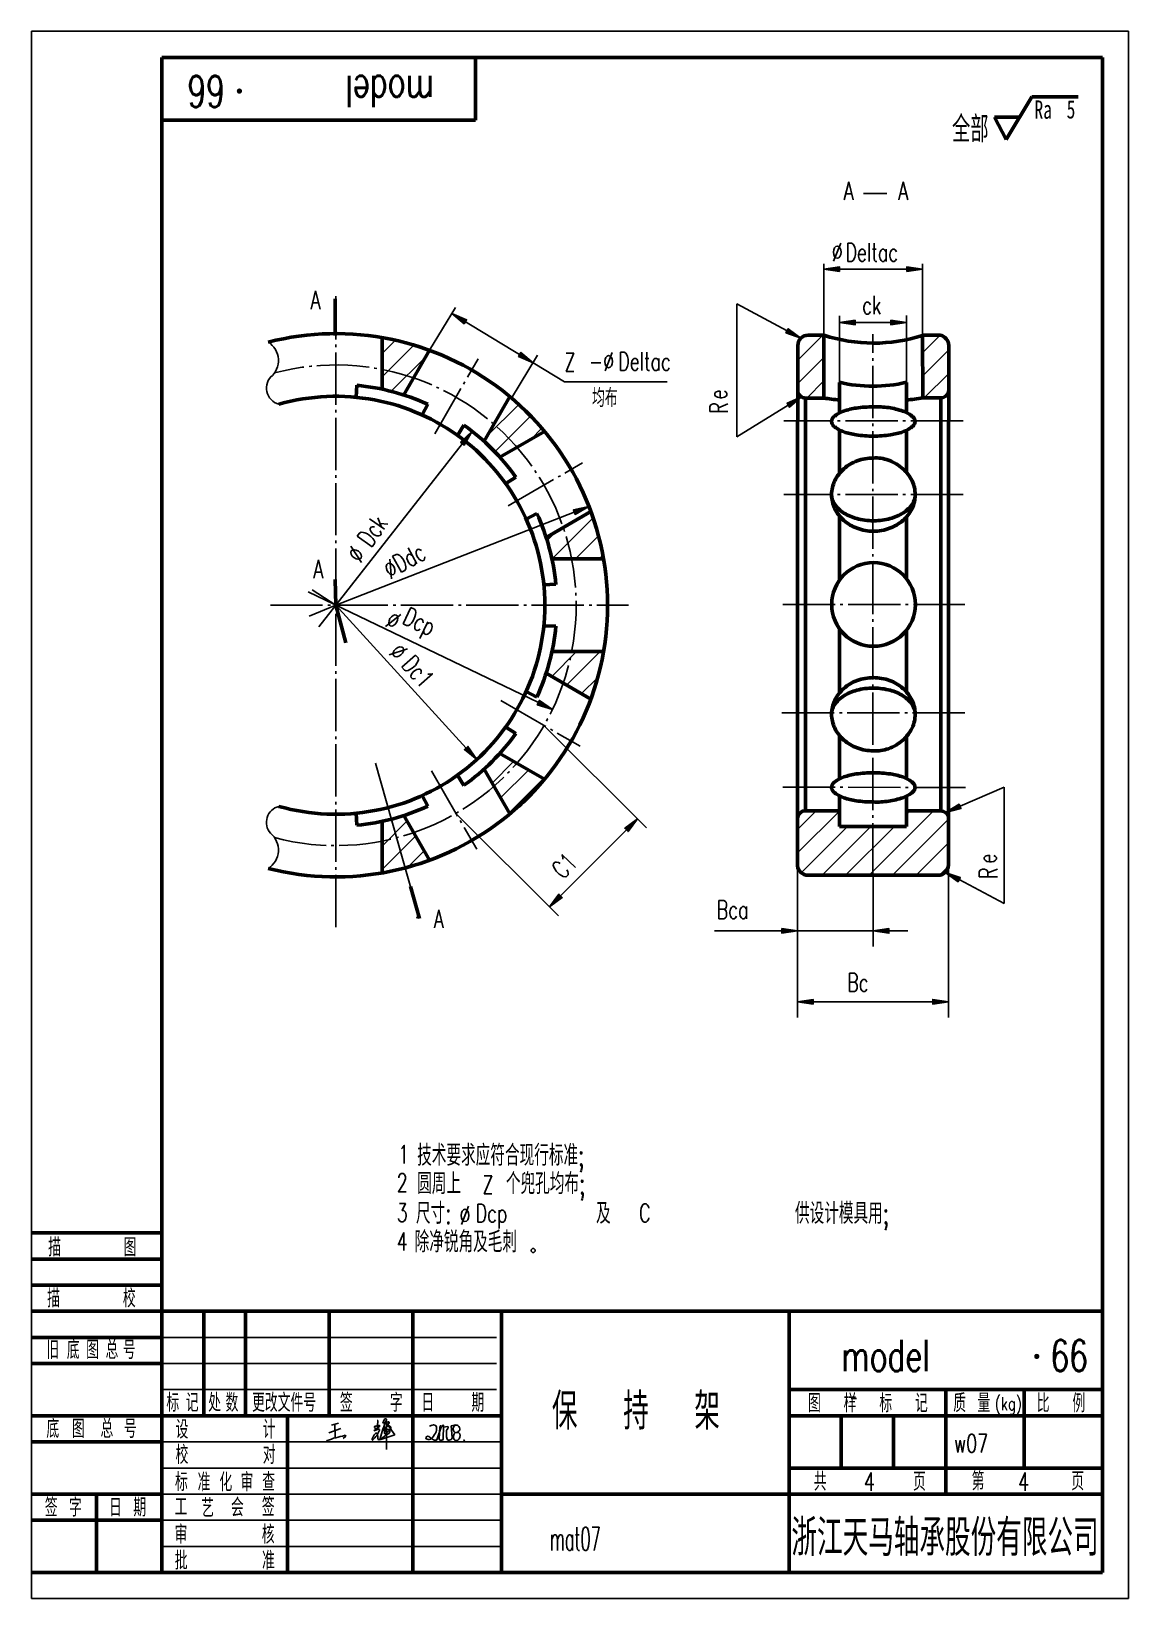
# Model space of a CAD drawing. Header units: millimetres. Extents: x 321 to 531, y 235 to 535.
import ezdxf
from ezdxf.enums import TextEntityAlignment as Align

# ---------------------------------------------------------------- set-up
doc = ezdxf.new("R2010")
doc.units = ezdxf.units.MM
doc.linetypes.add('CENTER', pattern=[12.5, 10, -1, 0.5, -1])
doc.layers.add('1', color=7, linetype='Continuous', lineweight=50)
doc.layers.add('粗实线', color=7, linetype='Continuous', lineweight=50)
for name, color, linetype in [('12', 7, 'Continuous'), ('2', 7, 'Continuous'), ('3', 7, 'CENTER'), ('6', 7, 'Continuous')]:
    doc.layers.add(name, color=color, linetype=linetype)
doc.styles.add('HZ', font='txt.shx', dxfattribs={"width": 0.7, "bigfont": 'HZTXT.shx'})

# ---------------------------------------------------------------- blocks, each defined once
blk = doc.blocks.new('BLK', base_point=(1, 0))
for points in [[(0, 0), (1, 0), (0, 0.15), (0, -0.15), (1, 0)], [(0, 0.07), (0.5, 0), (0, -0.07)]]:
    blk.add_lwpolyline(points)
blk = doc.blocks.new('BC', base_point=(-49.98, 22.18))
at = {"layer": '2', "style": 'HZ', "width": 0.7}
blk.add_text('保  持  架', height=7, dxfattribs=at).set_placement((-48.26, 25.27))

msp = doc.modelspace()

# ---------------------------------------------------------------- hatches: boundary and pattern name
at = {"layer": '12'}
h = msp.add_hatch(dxfattribs=at)
h.set_pattern_fill('ANSI31', color=256, style=0)
h.paths.add_polyline_path([(496.58, 475, 0.362274), (494.94, 476.96), (491.72, 476.96, -0.001028), (491.6, 476.93), (491.62, 464.95), (495.1, 464.95), (495.1, 464.96, 0.414059), (496.6, 466.46)])
h.paths.add_polyline_path([(472.68, 476.96), (469.7, 476.96, 0.413583), (467.71, 474.97), (467.7, 466.43, 0.413842), (469.2, 464.93), (472.68, 464.93)])
h.paths.add_polyline_path([(397.24, 474.06, 0.045389), (388.14, 476.5), (388.16, 470.4, -0.033886), (394.18, 468.78)])
h.paths.add_polyline_path([(394.18, 468.78, 0.033886), (388.16, 470.4), (388.17, 466.62, -0.025147), (392.28, 465.52)])
h.paths.add_polyline_path([(412.58, 465.21), (409.54, 459.91, -0.033886), (413.94, 455.51), (419.24, 458.55, 0.045389)])
h.paths.add_polyline_path([(409.54, 459.91), (407.66, 456.64, -0.025147), (410.67, 453.63), (413.94, 455.51, 0.033886)])
h.paths.add_polyline_path([(428.09, 443.21), (422.82, 440.14, -0.03372), (424.42, 434.16), (430.52, 434.17, 0.045097)])
h.paths.add_polyline_path([(422.82, 440.14), (419.55, 438.25, -0.025078), (420.65, 434.15), (424.42, 434.16, 0.03372)])
h.paths.add_polyline_path([(430.53, 416.41), (424.43, 416.39, -0.033886), (422.82, 410.37), (428.09, 407.31, 0.045389)])
h.paths.add_polyline_path([(424.43, 416.39), (420.65, 416.38, -0.025147), (419.55, 412.27), (422.82, 410.37, 0.033886)])
h.paths.add_polyline_path([(413.94, 395.01, -0.033886), (409.54, 390.6), (412.58, 385.31, 0.045389), (419.24, 391.97)])
h.paths.add_polyline_path([(413.94, 395.01), (410.67, 396.89, -0.025147), (407.66, 393.88), (409.54, 390.6, 0.033886)])
h.paths.add_polyline_path([(394.18, 381.73, -0.018394), (390.94, 380.76), (392.58, 374.98, 0.023538), (397.24, 376.46)])
h.paths.add_polyline_path([(392.28, 385, -0.014482), (389.93, 384.31), (390.94, 380.76, 0.018394), (394.18, 381.73)])
h.paths.add_polyline_path([(389.93, 384.31, -0.010661), (388.17, 383.9), (388.16, 380.12, 0.015482), (390.94, 380.76)])
h.paths.add_polyline_path([(390.94, 380.76, -0.015482), (388.16, 380.12), (388.14, 374.02, 0.021828), (392.58, 374.98)])
h = msp.add_hatch(dxfattribs=at)
h.set_pattern_fill('ANSI31', color=256, style=0)
h.paths.add_polyline_path([(482.08, 382.92), (475.66, 382.92), (475.66, 385.91), (469.11, 385.92, 0.405802), (467.66, 384.42), (467.66, 375.39, 0.385394), (469.64, 373.59), (482.08, 373.59)])
h.paths.add_polyline_path([(496.55, 384.78, 0.338998), (495.1, 385.89), (488.51, 385.9), (488.51, 382.92), (482.08, 382.92), (482.08, 373.59), (494.55, 373.59, 0.406639), (496.55, 375.54)])

# ---------------------------------------------------------------- linework, layer by layer
for p, q in [((377.94, 266.84), (380.23, 267.67)), ((378.44, 268.32), (379.8, 268.7)), ((379.13, 268.51), (379.16, 265.89)), ((387.72, 268.13), (386.57, 267.23)), ((386.57, 267.23), (387.44, 267.55)), ((387.21, 267.46), (386.71, 267.86)), ((387.36, 269.11), (387.21, 267.46)), ((388.54, 269.35), (388.3, 268.72)), ((388.3, 268.72), (388.54, 268.78)), ((388.54, 267.35), (388.47, 267.32)), ((389.48, 268.78), (388.54, 267.35)), ((390.6, 266.5), (388.96, 268.71)), ((388.96, 268.71), (388.96, 267.31)), ((388.96, 267.31), (388.96, 263.68)), ((389.41, 268.69), (389.41, 268.69)), ((397.22, 268.11), (397.76, 268.33)), ((398.65, 265.52), (399.53, 268.15)), ((399.21, 267.96), (399.08, 265.72)), ((399.21, 267.91), (399.3, 268.16)), ((399.26, 268.07), (399.21, 267.96)), ((399.53, 268.15), (399.38, 268.2)), ((399.74, 268.24), (399.74, 268.02)), ((399.74, 268.02), (399.85, 267.91)), ((399.83, 265.65), (399.89, 268.27)), ((399.85, 267.91), (400.74, 268.04)), ((400.49, 267.14), (400.47, 266.27)), ((400.76, 267.78), (400.54, 267.43)), ((401.38, 268.18), (402.25, 268.36)), ((401.58, 265.9), (401.38, 268.18)), ((377.5, 265.35), (377.64, 265.4)), ((381.17, 266.15), (380.69, 265.77)), ((387.93, 265.58), (390.6, 266.5)), ((401.45, 265.67), (401.58, 265.9)), ((403.74, 265.5), (404.01, 265.34))]:
    msp.add_line(p, q)
at = {"const_width": 0.5}
for points in [[(360.59, 523.68, 1), (361.09, 523.68, 1)], [(513.19, 281.48, 1), (513.69, 281.48, 1)]]:
    msp.add_lwpolyline(points, format="xyb", close=True, dxfattribs=at)
for centre, radius, start, end in [((383.53, 268.76), 4.32, 311.0887, 341.1894), ((386.81, 267.97), 0.146, 108.9005, 231.3566), ((388.13, 264.11), 4.22, 98.0147, 108.9005), ((387.2, 269.08), 0.158, 8.4526, 84.1442), ((387.49, 267.41), 0.149, 25.1165, 110.1467), ((387.56, 268.13), 0.164, 359.1714, 98.0147), ((387.51, 267.42), 0.129, 334.8835, 25.1165), ((406.87, 261.37), 19.57, 155.9856, 167.0617), ((388.42, 267.43), 0.123, 142.0603, 296.5518), ((389.77, 266.37), 1.84, 97.9203, 142.0603), ((388.81, 269.22), 0.3, 104.5678, 155.7329), ((387.97, 271.72), 3, 280.8167, 287.7524), ((389.15, 266.82), 0.559, 146.2304, 188.9942), ((389.25, 266.88), 0.623, 92.3397, 156.2051), ((388.83, 269.38), 0.162, 341.7541, 127.877), ((388.52, 271.42), 2.58, 278.1439, 288.0077), ((364.54, 296.75), 38.61, 309.1906, 310.6534), ((389.2, 267.09), 0.422, 299.3726, 86.8303), ((389.34, 268.82), 0.148, 296.7182, 98.9714), ((389.37, 267.77), 0.449, 315.446, 70.7293), ((398.03, 267.85), 0.544, 16.1691, 119.0695), ((396.63, 267.69), 1.95, 332.46, 9.3489), ((399.35, 268.11), 0.0932, 71.5751, 202.9028), ((399.75, 268.27), 0.039, 246.1543, 1.1942), ((399.84, 268.27), 0.0456, 358.8058, 181.1942), ((400.88, 267.22), 0.402, 147.7091, 191.0393), ((400.75, 267.97), 0.0678, 339.2267, 98.1254), ((402.81, 267.19), 2.13, 159.2267, 163.8831), ((402.56, 267.61), 0.818, 126.699, 245.1597), ((402.38, 267.51), 0.813, 70.374, 112.0226), ((401.71, 268.52), 1.75, 293.59, 317.5758), ((402.25, 267.59), 0.791, 341.2845, 59.7018), ((385.75, 243.08), 23.74, 101.5909, 109.97), ((381.06, 266.24), 0.138, 319.3716, 130.6623), ((388.59, 265.02), 2.42, 137.0124, 164.1275), ((385.91, 265.61), 0.365, 348.9199, 11.6617), ((386.33, 265.54), 0.0632, 179.0259, 317.3946), ((387.03, 266.55), 0.246, 50.3484, 149.0956), ((384.78, 265.84), 2.58, 357.3548, 20.508), ((387.67, 265.77), 0.32, 188.7009, 224.4563), ((387.55, 265.65), 0.154, 224.4563, 309.5218), ((387.37, 265.87), 0.437, 309.5218, 344.3994), ((400.94, 248.04), 21.95, 121.6827, 126.774), ((387.89, 265.69), 0.113, 215.4201, 292.7069), ((388.75, 266.84), 0.186, 213.9675, 354.8577), ((396.92, 265.77), 0.436, 39.2816, 162.2178), ((396.91, 266), 0.415, 192.5394, 247.1049), ((397.05, 266.33), 0.775, 247.1049, 312.8996), ((399.21, 268.03), 2.78, 225.2956, 244.4912), ((395, 268.54), 3.79, 312.8996, 332.46), ((398.33, 265.97), 0.548, 234.6731, 305.3269), ((399.36, 265.7), 0.283, 176.7409, 283.0907), ((384.89, 327.96), 64.2, 283.0907, 283.3752), ((399.71, 265.62), 0.123, 283.3752, 12.5836), ((401.82, 266.24), 1.35, 178.8058, 208.5522), ((400.87, 265.72), 0.273, 208.5522, 288.9695), ((401.62, 263.55), 2.02, 97.8003, 108.9695), ((401.33, 265.68), 0.128, 277.8003, 352.1659), ((402.48, 266.23), 0.69, 41.1882, 195.3509), ((402.34, 265.92), 0.535, 166.6585, 240.3898), ((402.38, 266.21), 0.813, 247.9774, 289.626), ((402.01, 266.3), 1.07, 307.1571, 21.2451)]:
    msp.add_arc(centre, radius, start, end)
at = {"layer": '1'}
for p, q in [((526.02, 530.12), (346.02, 530.12)), ((346.02, 530.12), (346.02, 240.12)), ((406.02, 518.12), (406.02, 530.12)), ((526.02, 240.12), (526.02, 530.12)), ((346.02, 518.12), (406.02, 518.12)), ((379.19, 483.89), (379.19, 476.9)), ((388.17, 466.62), (388.14, 476.5)), ((392.28, 465.52), (397.24, 474.06)), ((467.71, 474.96), (467.7, 466.43)), ((469.7, 476.96), (472.68, 476.96)), ((472.68, 464.93), (472.68, 476.96)), ((491.6, 476.96), (494.94, 476.96)), ((491.62, 464.95), (491.6, 476.96)), ((496.58, 475), (496.6, 466.46)), ((383.21, 465.07), (383.3, 467.37)), ((407.66, 456.64), (412.58, 465.21)), ((467.7, 466.43), (467.7, 460.42)), ((475.66, 462.06), (475.66, 467.93)), ((488.51, 462.13), (488.51, 467.93)), ((496.61, 460.46), (496.6, 466.46)), ((395.8, 461.69), (396.88, 463.73)), ((469.2, 464.93), (469.2, 385.92)), ((469.2, 464.93), (472.71, 464.93)), ((491.62, 464.95), (495.1, 464.95)), ((495.1, 464.96), (495.1, 385.89)), ((402.59, 457.77), (403.82, 459.73)), ((467.66, 460.42), (467.66, 375.39)), ((496.55, 460.46), (496.55, 375.55)), ((410.67, 453.63), (419.24, 458.55)), ((475.66, 450.5), (475.66, 458.83)), ((488.51, 450.72), (488.51, 458.75)), ((411.8, 448.56), (413.76, 449.79)), ((415.73, 441.77), (417.77, 442.85)), ((419.55, 438.25), (428.09, 443.21)), ((475.66, 430.03), (475.66, 442.39)), ((488.51, 430.35), (488.51, 442.17)), ((420.65, 434.15), (430.52, 434.17)), ((379.29, 425.26), (379.15, 430.19)), ((419.1, 429.18), (421.4, 429.27)), ((379.29, 425.26), (381.18, 418.09)), ((419.1, 421.34), (421.4, 421.25)), ((475.66, 420.82), (475.66, 408.46)), ((488.51, 420.5), (488.51, 408.68)), ((420.65, 416.38), (430.53, 416.41)), ((419.55, 412.27), (428.09, 407.31)), ((415.73, 408.75), (417.77, 407.67)), ((411.8, 401.96), (413.76, 400.73)), ((475.66, 400.35), (475.66, 392.02)), ((488.51, 400.13), (488.51, 392.09)), ((410.67, 396.89), (419.24, 391.97)), ((407.66, 393.88), (412.58, 385.31)), ((402.59, 392.75), (403.82, 390.79)), ((395.8, 388.82), (396.88, 386.78)), ((475.66, 388.79), (475.66, 382.92)), ((488.51, 388.72), (488.51, 382.92)), ((383.21, 385.45), (383.3, 383.14)), ((392.28, 385), (397.24, 376.46)), ((469.2, 385.92), (475.66, 385.91)), ((488.51, 385.9), (495.1, 385.89)), ((388.17, 383.9), (388.14, 374.02)), ((475.66, 382.92), (488.51, 382.92)), ((469.64, 373.59), (494.55, 373.59)), ((393.58, 371.46), (395.32, 365.32)), ((394.96, 365.66), (395.03, 365.39)), ((321.02, 305.12), (346.02, 305.12)), ((321.02, 300.12), (346.02, 300.12)), ((321.02, 295.12), (346.02, 295.12)), ((321.02, 290.12), (346.02, 290.12)), ((346.02, 290.12), (526.02, 290.12)), ((354.02, 290.12), (354.02, 270.12)), ((362.02, 290.12), (362.02, 270.12)), ((378.02, 290.12), (378.02, 270.12)), ((394.02, 290.12), (394.02, 270.12)), ((411.02, 290.12), (411.02, 240.12)), ((466.02, 290.12), (466.02, 240.12)), ((321.02, 285.12), (346.02, 285.12)), ((321.02, 280.12), (346.02, 280.12)), ((466.02, 275.12), (526.02, 275.12)), ((496.02, 275.12), (496.02, 255.12)), ((511.02, 275.12), (511.02, 260.12)), ((321.02, 270.12), (346.02, 270.12)), ((346.02, 270.12), (411.02, 270.12)), ((370.02, 270.12), (370.02, 240.12)), ((394.02, 270.12), (394.02, 240.12)), ((466.02, 270.12), (526.02, 270.12)), ((476.02, 270.12), (476.02, 260.12)), ((486.02, 270.12), (486.02, 260.12)), ((321.02, 265.12), (346.02, 265.12)), ((466.02, 260.12), (526.02, 260.12)), ((321.02, 255.12), (346.02, 255.12)), ((333.52, 255.12), (333.52, 240.12)), ((411.02, 255.12), (466.02, 255.12)), ((466.02, 255.12), (526.02, 255.12)), ((321.02, 250.12), (346.02, 250.12)), ((321.02, 240.12), (526.02, 240.12))]:
    msp.add_line(p, q, dxfattribs=at)
for points in [[(490.16, 460.44, 0.220793), (489.75, 461.31, 0.091478), (487.81, 462.42, 0.048213), (485.1, 463.09, 0.045754), (482.16, 463.24, 0.036008), (478.88, 463.01, 0.048213), (476.5, 462.42, 0.091478), (474.56, 461.31, 0.220793), (474.16, 460.44, 0.220793), (474.56, 459.57, 0.091478), (476.5, 458.46, 0.048213), (478.88, 457.88, 0.036008), (482.16, 457.64, 0.036008), (485.43, 457.88, 0.048213), (487.81, 458.46, 0.091478), (489.75, 459.57, 0.220793)], [(490.17, 446.44, 0.110985), (489.58, 449.07, 0.102819), (487.83, 451.39, 0.093047), (485.04, 453.04, 0.104266), (482.17, 453.44, 0.087147), (479.07, 452.9, 0.093047), (476.52, 451.39, 0.102819), (474.77, 449.07, 0.110985), (474.17, 446.44, 0.110985), (474.77, 443.81, 0.102819), (476.52, 441.49, 0.093047), (479.07, 439.99, 0.087147), (482.17, 439.44, 0.087147), (485.28, 439.99, 0.093047), (487.83, 441.49, 0.102819), (489.58, 443.81, 0.110985)], [(490.17, 404.41, -0.110985), (489.58, 401.77, -0.102819), (487.83, 399.46, -0.093047), (485.04, 397.81, -0.104266), (482.17, 397.41, -0.087147), (479.07, 397.95, -0.093047), (476.52, 399.46, -0.102819), (474.77, 401.77, -0.110985), (474.17, 404.41, -0.110985), (474.77, 407.04, -0.102819), (476.52, 409.36, -0.093047), (479.07, 410.86, -0.087147), (482.17, 411.41, -0.087147), (485.28, 410.86, -0.093047), (487.83, 409.36, -0.102819), (489.58, 407.04, -0.110985)], [(490.16, 390.41, -0.220793), (489.75, 389.53, -0.091478), (487.81, 388.43, -0.048213), (485.1, 387.76, -0.045754), (482.16, 387.61, -0.036008), (478.88, 387.84, -0.048213), (476.5, 388.43, -0.091478), (474.56, 389.53, -0.220793), (474.16, 390.41, -0.220793), (474.56, 391.28, -0.091478), (476.5, 392.39, -0.048213), (478.88, 392.97, -0.036008), (482.16, 393.21, -0.036008), (485.43, 392.97, -0.048213), (487.81, 392.39, -0.091478), (489.75, 391.28, -0.220793)]]:
    msp.add_lwpolyline(points, format="xyb", close=True, dxfattribs=at)
for points in [[(474.17, 446.43, 0.146566), (474.71, 444.67, 0.107136), (476.52, 442.91, 0.076468), (478.98, 441.85, 0.063415), (482.17, 441.44, 0.003072), (482.33, 441.44, 0.076468)], [(482.34, 441.44, 0.06007), (485.37, 441.85, 0.076468), (487.83, 442.91, 0.107136), (489.64, 444.67, 0.147373), (490.17, 446.44, 0.147373)], [(474.17, 404.42, -0.146566), (474.71, 406.18, -0.107136), (476.52, 407.94, -0.076468), (478.98, 409, -0.063415), (482.17, 409.41, -0.003072), (482.33, 409.4, -0.076468)], [(482.34, 409.4, -0.06007), (485.37, 409, -0.076468), (487.83, 407.94, -0.107136), (489.64, 406.18, -0.147373), (490.17, 404.41, -0.147373)]]:
    msp.add_lwpolyline(points, format="xyb", dxfattribs=at)
msp.add_circle((482.2, 425.42), 8, dxfattribs=at)
for centre, radius, start, end in [((379.29, 425.26), 52, 0, 104.3864), ((469.71, 474.96), 2, 90.0728, 180), ((482.2, 506), 30.56, 251.8489, 287.9156), ((494.58, 475), 2, 0.1455, 79.8021), ((379.29, 425.26), 40, 0, 105.7926), ((379.29, 425.26), 42.3, 65.435, 84.565), ((469.2, 466.43), 1.5, 180, 270.0728), ((482.08, 495.7), 28.5, 256.976, 283.024), ((495.1, 466.46), 1.5, 270.0728, 0.1455), ((482.07, 525.53), 61.33, 261.1927, 263.9958), ((482.07, 525.53), 61.33, 276.021, 278.9528), ((379.29, 425.26), 42.3, 35.435, 54.565), ((379.29, 425.26), 42.3, 5.435, 24.565), ((379.29, 425.26), 52, 255.6136, 0), ((379.29, 425.26), 40, 254.2074, 0), ((379.29, 425.26), 42.3, 335.435, 354.565), ((379.29, 425.26), 42.3, 305.435, 324.565), ((379.29, 425.26), 52, 309.8024, 320.1976), ((379.29, 425.26), 42.3, 275.435, 294.565), ((469.16, 384.42), 1.5, 88.2042, 180), ((495.1, 384.39), 1.5, 16.151, 89.9272), ((469.65, 375.59), 2, 185.6219, 269.9272), ((494.55, 375.59), 2, 269.9272, 358.9435)]:
    msp.add_arc(centre, radius, start, end, dxfattribs=at)
at = {"layer": '2'}
for p, q in [((531.02, 535.12), (321.02, 535.12)), ((321.02, 535.12), (321.02, 235.12)), ((531.02, 235.12), (531.02, 535.12)), ((480.29, 504.05), (484.77, 504.05)), ((472.67, 476.98), (472.67, 490.63)), ((472.67, 489.6), (491.6, 489.6)), ((491.6, 476.99), (491.6, 490.63)), ((397.24, 474.06), (402.21, 482.26)), ((401.51, 481.1), (423.06, 468.05)), ((456.05, 482.98), (456.05, 457.48)), ((465.65, 477.81), (456.05, 482.98)), ((475.66, 467.93), (475.66, 480.69)), ((488.51, 467.93), (488.51, 480.75)), ((478.66, 479.37), (485.51, 479.37)), ((412.93, 464.91), (417.89, 473.11)), ((423.06, 468.05), (442.7, 468.05)), ((465.88, 463.56), (456.05, 457.48)), ((403.52, 456.2), (379.29, 425.26)), ((424.93, 443.08), (379.29, 425.26)), ((418.05, 406.63), (373.99, 427.81)), ((379.29, 425.26), (374.79, 428.24)), ((379.29, 425.26), (374.16, 423.18)), ((379.29, 425.26), (376.02, 421.12)), ((404.25, 397.94), (379.29, 425.26)), ((419.13, 402.26), (438.76, 382.63)), ((395.32, 365.32), (386.89, 395.01)), ((498.76, 386.78), (507.23, 390.44)), ((507.23, 368.19), (507.23, 390.44)), ((402.29, 385.42), (421.92, 365.79)), ((437.01, 384.37), (420.18, 367.54)), ((498.59, 372.74), (507.23, 368.19)), ((346.02, 285.12), (410.02, 285.12)), ((346.02, 280.12), (410.02, 280.12)), ((346.02, 275.12), (410.02, 275.12)), ((477.89, 273.45), (478.92, 273.45)), ((346.02, 265.12), (411.02, 265.12)), ((346.02, 260.12), (411.02, 260.12)), ((346.02, 255.12), (411.02, 255.12)), ((346.02, 250.12), (411.02, 250.12)), ((346.02, 245.12), (411.02, 245.12)), ((321.02, 235.12), (531.02, 235.12))]:
    msp.add_line(p, q, dxfattribs=at)
at = {"layer": '2', "linetype": 'ByBlock'}
for p, q in [((467.65, 375.45), (467.65, 346.38)), ((496.55, 375.55), (496.55, 346.36)), ((482.14, 373.7), (482.14, 359.94)), ((488.79, 362.94), (451.79, 362.94)), ((470.64, 349.36), (493.52, 349.36))]:
    msp.add_line(p, q, dxfattribs=at)
at = {"layer": '2'}
msp.add_circle((417.06, 301.76), 0.4, dxfattribs=at)
for centre, radius, start, end in [((364.11, 472.11), 4.19, 309.8757, 57.2294), ((369.17, 466.82), 3.16, 128.6136, 255.9171), ((369.17, 383.7), 3.16, 104.0829, 221.0632), ((364.11, 378.41), 4.19, 302.7706, 50.1243)]:
    msp.add_arc(centre, radius, start, end, dxfattribs=at)
at = {"layer": '3'}
for p, q in [((379.29, 363.65), (379.29, 484.4)), ((482.08, 473.57), (482.08, 477.14)), ((398.23, 458.07), (406.52, 472.42)), ((482.08, 373.57), (482.08, 473.57)), ((499.33, 460.55), (465, 460.55)), ((412.3, 444.32), (426.48, 452.5)), ((499.33, 446.46), (465, 446.46)), ((366.76, 425.26), (435.29, 425.26)), ((464.83, 425.42), (499.64, 425.42)), ((410.84, 407.04), (426.05, 398.26)), ((464.67, 404.64), (499.67, 404.64)), ((397.59, 393.56), (406.26, 378.55)), ((464.83, 390.43), (499.83, 390.38))]:
    msp.add_line(p, q, dxfattribs=at)
msp.add_arc((379.29, 425.26), 46, 255.2173, 104.7827, dxfattribs=at)
at = {"layer": '粗实线', "color": 7}
for p, q in [((507.6, 514.4), (512.49, 522.61)), ((505.37, 518.7), (510.16, 518.7)), ((507.6, 514.4), (505.37, 518.7))]:
    msp.add_line(p, q, dxfattribs=at)
at = {"layer": '粗实线'}
msp.add_line((512.49, 522.61), (521.34, 522.61), dxfattribs=at)

# ---------------------------------------------------------------- block references
at = {"layer": '2', "yscale": 3, "zscale": 3}
for p, xscale, rotation in [((472.67, 489.6), 3, 180), ((401.51, 481.1), 2.999999999999973, 148.74076281497), ((468.29, 476.38), 2.999999999999973, 331.6598866907366), ((475.66, 479.37), 3, 180), ((417.04, 471.69), 2.999999999999973, 328.2290586202547), ((468.43, 465.14), 3.000000000000021, 31.75486339420083), ((405.37, 458.57), 3.000000000000014, 51.9352397465731), ((427.73, 444.17), 2.999999999999975, 21.32947855353061), ((420.75, 405.33), 3.000000000000004, 334.3292597440614), ((406.27, 395.73), 2.99999999999998, 312.4198443484693), ((496, 385.58), 3.000000000000004, 203.3995699145931), ((437.01, 384.37), 2.999999999999997, 45.03464394807172), ((495.93, 374.13), 2.999999999999972, 152.2495295311916), ((420.18, 367.54), 2.999999999999997, 225.0346439480717)]:
    msp.add_blockref('BLK', p, dxfattribs=dict(at, xscale=xscale, rotation=rotation))
at = {"layer": '2', "xscale": 3, "yscale": 3, "zscale": 3}
for p in [(491.6, 489.6), (488.51, 479.37)]:
    msp.add_blockref('BLK', p, dxfattribs=at)
at = {"layer": '2', "linetype": 'ByBlock', "xscale": 3, "yscale": 3, "zscale": 3}
for p in [(467.66, 362.94), (496.52, 349.36)]:
    msp.add_blockref('BLK', p, dxfattribs=at)
at = {"layer": '2', "linetype": 'ByBlock', "xscale": 3, "yscale": 3, "zscale": 3, "rotation": 180}
for p in [(482.14, 362.94), (467.64, 349.36)]:
    msp.add_blockref('BLK', p, dxfattribs=at)
at = {"layer": '2'}
msp.add_blockref('BC', (418.92, 264.39), dxfattribs=at)

# ---------------------------------------------------------------- texts
at = {"width": 0.7}
for s, p in [('Ra', (513.01, 518.4)), ('5', (519.16, 518.44))]:
    msp.add_text(s, height=3.5, dxfattribs=at).set_placement(p)
at = {"layer": '2', "style": 'HZ', "width": 0.7}
for s, height, rotation, p in [('66', 6, 180, (358.07, 526.61)), ('R', 3.5, 90, (454.34, 461.91)), ('%%C', 3.5, 55, (384.02, 433.12)), ('%%C', 3.5, 26.4215, (389.62, 430.17)), ('%%C', 3.5, 330, (388.5, 421.36)), ('%%C', 3.5, 310, (389.24, 416.03)), ('R', 3.5, 90, (505.91, 372.86))]:
    msp.add_text(s, height=height, rotation=rotation, dxfattribs=at).set_placement(p)
for s, height, p in [('全部', 5, (497.21, 513.89, 3.57)), ('A', 3.5, (476.5, 502.84)), ('A', 3.5, (486.95, 502.84)), ('%%C', 3.5, (474.2, 491.1)), ('A', 3.5, (374.48, 481.96)), ('-%%C', 3.5, (427.72, 470.14)), ('均布', 3.5, (428.32, 463.21)), ('A', 3.5, (375, 430.44)), ('A', 3.5, (398.05, 363.49)), ('1', 3.5, (391.23, 318.38)), ('  技术要求应符合现行标准;', 4, (389.87, 317.98)), ('2', 3.5, (390.94, 313)), ('  圆周上   个兜孔均布;', 4, (389.87, 312.56)), ('3', 3.5, (390.94, 307.24)), ('  尺寸:          及             供设计模具用;', 4, (389.63, 306.86)), ('%%C', 3.5, (402.96, 306.73)), ('描', 3.5, (324.25, 300.62)), ('图', 3.5, (338.69, 300.62)), ('4', 3.5, (390.94, 301.73)), ('  除净锐角及毛刺', 4, (389.38, 301.41)), ('描', 3.5, (324.05, 290.86)), ('校', 3.5, (338.54, 290.86)), ('旧', 3.5, (323.9, 280.98)), ('底', 3.5, (327.81, 280.98)), ('图', 3.5, (331.51, 280.98)), ('总', 3.5, (335.22, 280.98)), ('号', 3.5, (338.54, 280.98)), ('66', 6, (516.04, 278.63)), ('标', 3.5, (346.87, 270.88)), ('记', 3.5, (350.58, 270.88)), ('处', 3.5, (354.87, 270.88)), ('数', 3.5, (358.19, 270.88)), ('更改文件号', 3.5, (363.26, 270.88)), ('签   字', 3.5, (380.07, 270.88)), ('日   期', 3.5, (395.66, 270.88)), ('图  样  标  记', 3.5, (469.67, 270.77)), ('质 量', 3.5, (497.46, 270.81)), ('比  例', 3.5, (513.44, 270.77)), ('底', 3.5, (323.9, 265.87)), ('图', 3.5, (328.78, 265.87)), ('总', 3.5, (334.25, 265.87)), ('号', 3.5, (338.74, 265.87)), ('设      计', 3.5, (348.62, 265.75)), ('校      对', 3.5, (348.62, 260.9)), ('共   4   页', 3.5, (470.78, 255.77)), ('第       页', 3.5, (500.98, 255.85)), ('4', 3.5, (509.87, 255.76)), ('签 字', 3.5, (323.6, 250.83)), ('日 期', 3.5, (335.9, 250.83)), ('审      核', 3.5, (348.43, 245.65)), ('批      准', 3.5, (348.47, 240.66))]:
    msp.add_text(s, height=height, dxfattribs=at).set_placement(p)
at = {"layer": '2', "style": 'HZ', "width": 0.688541}
msp.add_text('(kg)', height=2.5, dxfattribs=at).set_placement((505.4, 271.2), (510.56, 271.2), align=Align.FIT)
at = {"layer": '2', "color": 0, "style": 'HZ', "width": 0.7}
for s, p in [('标      查', (348.51, 255.71)), ('准 ', (352.83, 255.64)), (' 化', (354.82, 255.64)), (' 审', (358.86, 255.64)), ('工      签', (348.44, 250.92)), ('艺', (353.53, 250.72)), ('会', (359.23, 250.82))]:
    msp.add_text(s, height=3.5, dxfattribs=at).set_placement(p)
at = {"layer": '2', "style": 'HZ', "width": 0.7}
msp.add_text('浙江天马轴承股份有限公司', height=7, dxfattribs=at).set_placement((495.88, 243.29), align=Align.CENTER)
at = {"layer": '6', "style": 'HZ', "width": 0.7}
for s, height, rotation, p in [('model', 6, 180, (398.05, 526.61)), ('e', 3.5, 90, (454.15, 464.66)), ('Dck', 3.5, 55, (386.02, 436.12)), ('Ddc', 3.5, 28.4215, (391.46, 431.37)), ('Dcp', 3.5, 335, (391.8, 421.86)), ('Dc1', 3.5, 312, (391.65, 413.71)), ('C1', 3.5, 46, (422.8, 372.65)), ('e', 3.5, 90, (505.73, 375.82))]:
    msp.add_text(s, height=height, rotation=rotation, dxfattribs=at).set_placement(p)
at = {"layer": '6', "style": 'HZ'}
for s, height, width, p in [('Deltac', 3.5, 0.7, (476.83, 491.06)), ('ck', 3.5, 0.7, (480.02, 480.96)), ('Z', 3.5, 0.7, (423.06, 470.03)), ('Deltac', 3.5, 0.7, (433.33, 470.18)), ('Bca', 3.5, 0.7, (452.19, 365.24)), ('Bc', 3.5, 0.7, (477.16, 351.31)), ('Z', 3.5, 0.7, (407.37, 312.58)), ('Dcp', 3.5, 0.7, (406.04, 307.15)), ('C', 3.5, 0.7, (437.33, 307.19)), ('model', 6, 0.7, (476.06, 278.63)), ('w07', 3.5, 0.7, (497.62, 263.09)), ('mat07', 4.5, 0.5, (420.24, 244.32))]:
    msp.add_text(s, height=height, dxfattribs=dict(at, width=width)).set_placement(p)

doc.saveas('drawing.dxf')
